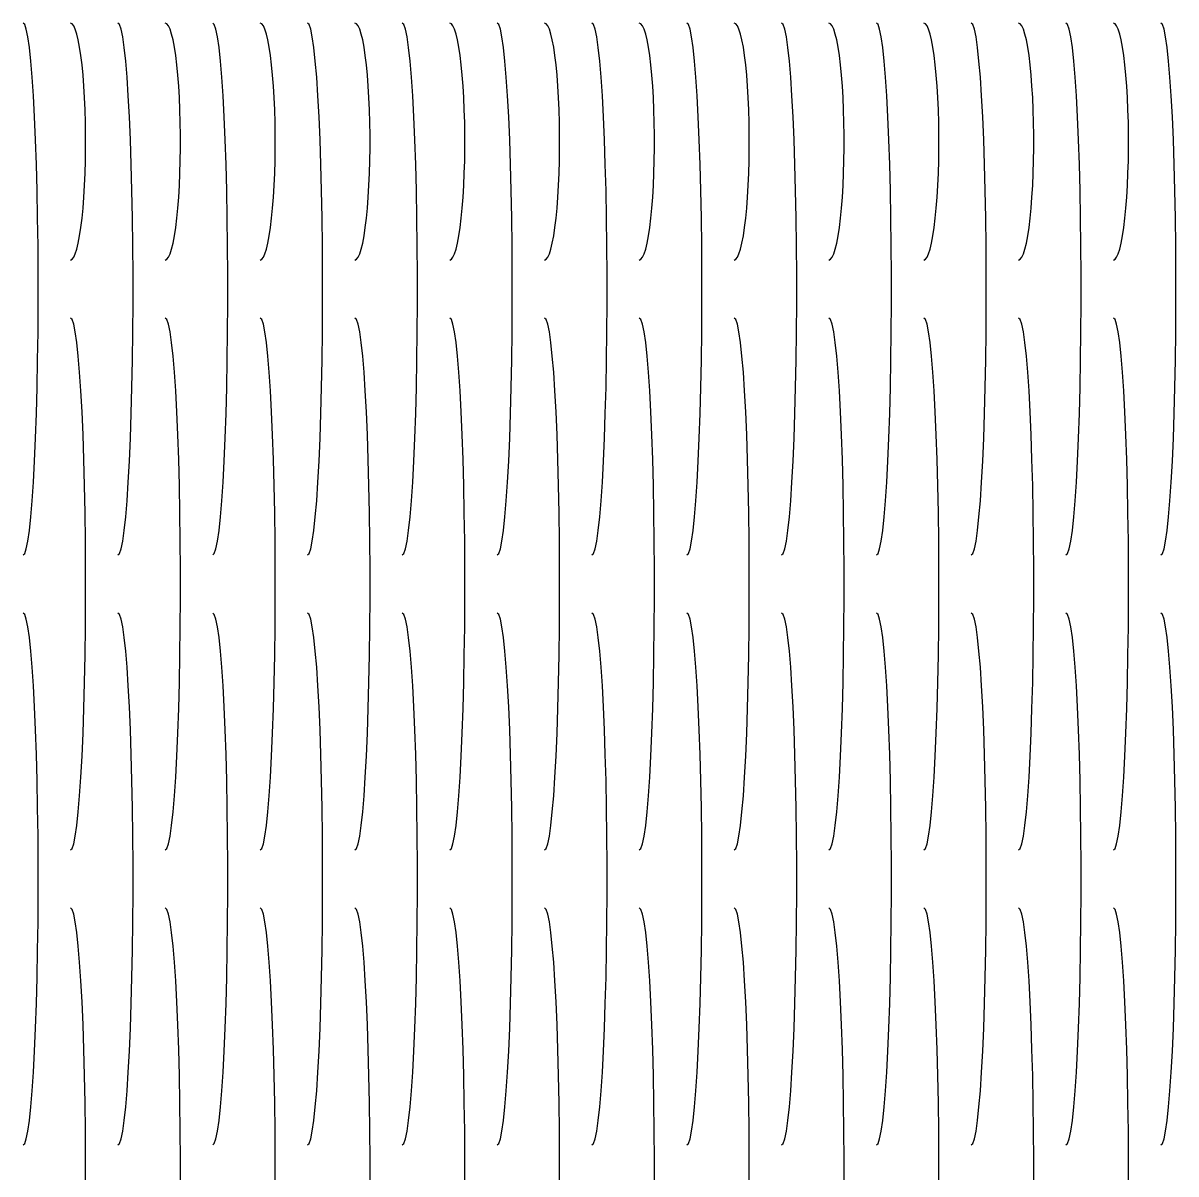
# Model space of a CAD drawing. Header units: millimetres. Extents: x 1 to 99.6, y 2.4 to 97.6.
# Drawn here: x 0.98 to 48.65, y 50 to 97.6 of the extents above; entities that cross this region are included whole.
import ezdxf

# ---------------------------------------------------------------- set-up
doc = ezdxf.new("R2010")
doc.units = ezdxf.units.MM
doc.layers.add('CUT', color=1, linetype='Continuous')

msp = doc.modelspace()

# ---------------------------------------------------------------- linework, layer by layer
at = {"layer": 'CUT'}
for points in [[(0.98, 75.6), (1.048, 75.664), (1.115, 75.857), (1.18, 76.176), (1.243, 76.617), (1.303, 77.175), (1.36, 77.843), (1.411, 78.614), (1.458, 79.479), (1.499, 80.427), (1.534, 81.448), (1.563, 82.528), (1.584, 83.657), (1.599, 84.82), (1.606, 86.004), (1.606, 87.196), (1.599, 88.38), (1.584, 89.543), (1.563, 90.672), (1.534, 91.752), (1.499, 92.773), (1.458, 93.721), (1.411, 94.586), (1.36, 95.357), (1.303, 96.025), (1.243, 96.583), (1.18, 97.024), (1.115, 97.343), (1.048, 97.536), (0.98, 97.6)], [(2.94, 87.8), (3.008, 87.829), (3.075, 87.915), (3.14, 88.056), (3.203, 88.253), (3.263, 88.501), (3.32, 88.799), (3.371, 89.143), (3.418, 89.528), (3.459, 89.95), (3.494, 90.405), (3.523, 90.886), (3.544, 91.389), (3.559, 91.907), (3.566, 92.435), (3.566, 92.965), (3.559, 93.493), (3.544, 94.011), (3.523, 94.514), (3.494, 94.995), (3.459, 95.45), (3.418, 95.872), (3.371, 96.257), (3.32, 96.601), (3.263, 96.899), (3.203, 97.147), (3.14, 97.344), (3.075, 97.485), (3.008, 97.571), (2.94, 97.6)], [(4.9, 75.6), (4.968, 75.664), (5.035, 75.857), (5.1, 76.176), (5.163, 76.617), (5.223, 77.175), (5.28, 77.843), (5.331, 78.614), (5.378, 79.479), (5.419, 80.427), (5.454, 81.448), (5.483, 82.528), (5.504, 83.657), (5.519, 84.82), (5.526, 86.004), (5.526, 87.196), (5.519, 88.38), (5.504, 89.543), (5.483, 90.672), (5.454, 91.752), (5.419, 92.773), (5.378, 93.721), (5.331, 94.586), (5.28, 95.357), (5.223, 96.025), (5.163, 96.583), (5.1, 97.024), (5.035, 97.343), (4.968, 97.536), (4.9, 97.6)], [(6.86, 87.8), (6.928, 87.829), (6.995, 87.915), (7.06, 88.056), (7.123, 88.253), (7.183, 88.501), (7.24, 88.799), (7.291, 89.143), (7.338, 89.528), (7.379, 89.95), (7.414, 90.405), (7.443, 90.886), (7.464, 91.389), (7.479, 91.907), (7.486, 92.435), (7.486, 92.965), (7.479, 93.493), (7.464, 94.011), (7.443, 94.514), (7.414, 94.995), (7.379, 95.45), (7.338, 95.872), (7.291, 96.257), (7.24, 96.601), (7.183, 96.899), (7.123, 97.147), (7.06, 97.344), (6.995, 97.485), (6.928, 97.571), (6.86, 97.6)], [(8.82, 75.6), (8.888, 75.664), (8.955, 75.857), (9.02, 76.176), (9.083, 76.617), (9.143, 77.175), (9.2, 77.843), (9.251, 78.614), (9.298, 79.479), (9.339, 80.427), (9.374, 81.448), (9.403, 82.528), (9.424, 83.657), (9.439, 84.82), (9.446, 86.004), (9.446, 87.196), (9.439, 88.38), (9.424, 89.543), (9.403, 90.672), (9.374, 91.752), (9.339, 92.773), (9.298, 93.721), (9.251, 94.586), (9.2, 95.357), (9.143, 96.025), (9.083, 96.583), (9.02, 97.024), (8.955, 97.343), (8.888, 97.536), (8.82, 97.6)], [(10.78, 87.8), (10.848, 87.829), (10.915, 87.915), (10.98, 88.056), (11.043, 88.253), (11.103, 88.501), (11.16, 88.799), (11.211, 89.143), (11.258, 89.528), (11.299, 89.95), (11.334, 90.405), (11.363, 90.886), (11.384, 91.389), (11.399, 91.907), (11.406, 92.435), (11.406, 92.965), (11.399, 93.493), (11.384, 94.011), (11.363, 94.514), (11.334, 94.995), (11.299, 95.45), (11.258, 95.872), (11.211, 96.257), (11.16, 96.601), (11.103, 96.899), (11.043, 97.147), (10.98, 97.344), (10.915, 97.485), (10.848, 97.571), (10.78, 97.6)], [(12.74, 75.6), (12.808, 75.664), (12.875, 75.857), (12.94, 76.176), (13.003, 76.617), (13.063, 77.175), (13.12, 77.843), (13.171, 78.614), (13.218, 79.479), (13.259, 80.427), (13.294, 81.448), (13.323, 82.528), (13.344, 83.657), (13.359, 84.82), (13.366, 86.004), (13.366, 87.196), (13.359, 88.38), (13.344, 89.543), (13.323, 90.672), (13.294, 91.752), (13.259, 92.773), (13.218, 93.721), (13.171, 94.586), (13.12, 95.357), (13.063, 96.025), (13.003, 96.583), (12.94, 97.024), (12.875, 97.343), (12.808, 97.536), (12.74, 97.6)], [(14.7, 87.8), (14.768, 87.829), (14.835, 87.915), (14.9, 88.056), (14.963, 88.253), (15.023, 88.501), (15.08, 88.799), (15.131, 89.143), (15.178, 89.528), (15.219, 89.95), (15.254, 90.405), (15.283, 90.886), (15.304, 91.389), (15.319, 91.907), (15.326, 92.435), (15.326, 92.965), (15.319, 93.493), (15.304, 94.011), (15.283, 94.514), (15.254, 94.995), (15.219, 95.45), (15.178, 95.872), (15.131, 96.257), (15.08, 96.601), (15.023, 96.899), (14.963, 97.147), (14.9, 97.344), (14.835, 97.485), (14.768, 97.571), (14.7, 97.6)], [(16.66, 75.6), (16.728, 75.664), (16.795, 75.857), (16.86, 76.176), (16.923, 76.617), (16.983, 77.175), (17.04, 77.843), (17.091, 78.614), (17.138, 79.479), (17.179, 80.427), (17.214, 81.448), (17.243, 82.528), (17.264, 83.657), (17.279, 84.82), (17.286, 86.004), (17.286, 87.196), (17.279, 88.38), (17.264, 89.543), (17.243, 90.672), (17.214, 91.752), (17.179, 92.773), (17.138, 93.721), (17.091, 94.586), (17.04, 95.357), (16.983, 96.025), (16.923, 96.583), (16.86, 97.024), (16.795, 97.343), (16.728, 97.536), (16.66, 97.6)], [(18.62, 87.8), (18.688, 87.829), (18.755, 87.915), (18.82, 88.056), (18.883, 88.253), (18.943, 88.501), (19, 88.799), (19.051, 89.143), (19.098, 89.528), (19.139, 89.95), (19.174, 90.405), (19.203, 90.886), (19.224, 91.389), (19.239, 91.907), (19.246, 92.435), (19.246, 92.965), (19.239, 93.493), (19.224, 94.011), (19.203, 94.514), (19.174, 94.995), (19.139, 95.45), (19.098, 95.872), (19.051, 96.257), (19, 96.601), (18.943, 96.899), (18.883, 97.147), (18.82, 97.344), (18.755, 97.485), (18.688, 97.571), (18.62, 97.6)], [(20.58, 75.6), (20.648, 75.664), (20.715, 75.857), (20.78, 76.176), (20.843, 76.617), (20.903, 77.175), (20.96, 77.843), (21.011, 78.614), (21.058, 79.479), (21.099, 80.427), (21.134, 81.448), (21.163, 82.528), (21.184, 83.657), (21.199, 84.82), (21.206, 86.004), (21.206, 87.196), (21.199, 88.38), (21.184, 89.543), (21.163, 90.672), (21.134, 91.752), (21.099, 92.773), (21.058, 93.721), (21.011, 94.586), (20.96, 95.357), (20.903, 96.025), (20.843, 96.583), (20.78, 97.024), (20.715, 97.343), (20.648, 97.536), (20.58, 97.6)], [(22.54, 87.8), (22.608, 87.829), (22.675, 87.915), (22.74, 88.056), (22.803, 88.253), (22.863, 88.501), (22.92, 88.799), (22.971, 89.143), (23.018, 89.528), (23.059, 89.95), (23.094, 90.405), (23.123, 90.886), (23.144, 91.389), (23.159, 91.907), (23.166, 92.435), (23.166, 92.965), (23.159, 93.493), (23.144, 94.011), (23.123, 94.514), (23.094, 94.995), (23.059, 95.45), (23.018, 95.872), (22.971, 96.257), (22.92, 96.601), (22.863, 96.899), (22.803, 97.147), (22.74, 97.344), (22.675, 97.485), (22.608, 97.571), (22.54, 97.6)], [(24.5, 75.6), (24.568, 75.664), (24.635, 75.857), (24.7, 76.176), (24.763, 76.617), (24.823, 77.175), (24.88, 77.843), (24.931, 78.614), (24.978, 79.479), (25.019, 80.427), (25.054, 81.448), (25.083, 82.528), (25.104, 83.657), (25.119, 84.82), (25.126, 86.004), (25.126, 87.196), (25.119, 88.38), (25.104, 89.543), (25.083, 90.672), (25.054, 91.752), (25.019, 92.773), (24.978, 93.721), (24.931, 94.586), (24.88, 95.357), (24.823, 96.025), (24.763, 96.583), (24.7, 97.024), (24.635, 97.343), (24.568, 97.536), (24.5, 97.6)], [(26.46, 87.8), (26.528, 87.829), (26.595, 87.915), (26.66, 88.056), (26.723, 88.253), (26.783, 88.501), (26.84, 88.799), (26.891, 89.143), (26.938, 89.528), (26.979, 89.95), (27.014, 90.405), (27.043, 90.886), (27.064, 91.389), (27.079, 91.907), (27.086, 92.435), (27.086, 92.965), (27.079, 93.493), (27.064, 94.011), (27.043, 94.514), (27.014, 94.995), (26.979, 95.45), (26.938, 95.872), (26.891, 96.257), (26.84, 96.601), (26.783, 96.899), (26.723, 97.147), (26.66, 97.344), (26.595, 97.485), (26.528, 97.571), (26.46, 97.6)], [(28.42, 75.6), (28.488, 75.664), (28.555, 75.857), (28.62, 76.176), (28.683, 76.617), (28.743, 77.175), (28.8, 77.843), (28.851, 78.614), (28.898, 79.479), (28.939, 80.427), (28.974, 81.448), (29.003, 82.528), (29.024, 83.657), (29.039, 84.82), (29.046, 86.004), (29.046, 87.196), (29.039, 88.38), (29.024, 89.543), (29.003, 90.672), (28.974, 91.752), (28.939, 92.773), (28.898, 93.721), (28.851, 94.586), (28.8, 95.357), (28.743, 96.025), (28.683, 96.583), (28.62, 97.024), (28.555, 97.343), (28.488, 97.536), (28.42, 97.6)], [(30.38, 87.8), (30.448, 87.829), (30.515, 87.915), (30.58, 88.056), (30.643, 88.253), (30.703, 88.501), (30.76, 88.799), (30.811, 89.143), (30.858, 89.528), (30.899, 89.95), (30.934, 90.405), (30.963, 90.886), (30.984, 91.389), (30.999, 91.907), (31.006, 92.435), (31.006, 92.965), (30.999, 93.493), (30.984, 94.011), (30.963, 94.514), (30.934, 94.995), (30.899, 95.45), (30.858, 95.872), (30.811, 96.257), (30.76, 96.601), (30.703, 96.899), (30.643, 97.147), (30.58, 97.344), (30.515, 97.485), (30.448, 97.571), (30.38, 97.6)], [(32.34, 75.6), (32.408, 75.664), (32.475, 75.857), (32.54, 76.176), (32.603, 76.617), (32.663, 77.175), (32.72, 77.843), (32.771, 78.614), (32.818, 79.479), (32.859, 80.427), (32.894, 81.448), (32.923, 82.528), (32.944, 83.657), (32.959, 84.82), (32.966, 86.004), (32.966, 87.196), (32.959, 88.38), (32.944, 89.543), (32.923, 90.672), (32.894, 91.752), (32.859, 92.773), (32.818, 93.721), (32.771, 94.586), (32.72, 95.357), (32.663, 96.025), (32.603, 96.583), (32.54, 97.024), (32.475, 97.343), (32.408, 97.536), (32.34, 97.6)], [(34.3, 87.8), (34.368, 87.829), (34.435, 87.915), (34.5, 88.056), (34.563, 88.253), (34.623, 88.501), (34.68, 88.799), (34.731, 89.143), (34.778, 89.528), (34.819, 89.95), (34.854, 90.405), (34.883, 90.886), (34.904, 91.389), (34.919, 91.907), (34.926, 92.435), (34.926, 92.965), (34.919, 93.493), (34.904, 94.011), (34.883, 94.514), (34.854, 94.995), (34.819, 95.45), (34.778, 95.872), (34.731, 96.257), (34.68, 96.601), (34.623, 96.899), (34.563, 97.147), (34.5, 97.344), (34.435, 97.485), (34.368, 97.571), (34.3, 97.6)], [(36.26, 75.6), (36.328, 75.664), (36.395, 75.857), (36.46, 76.176), (36.523, 76.617), (36.583, 77.175), (36.64, 77.843), (36.691, 78.614), (36.738, 79.479), (36.779, 80.427), (36.814, 81.448), (36.843, 82.528), (36.864, 83.657), (36.879, 84.82), (36.886, 86.004), (36.886, 87.196), (36.879, 88.38), (36.864, 89.543), (36.843, 90.672), (36.814, 91.752), (36.779, 92.773), (36.738, 93.721), (36.691, 94.586), (36.64, 95.357), (36.583, 96.025), (36.523, 96.583), (36.46, 97.024), (36.395, 97.343), (36.328, 97.536), (36.26, 97.6)], [(38.22, 87.8), (38.288, 87.829), (38.355, 87.915), (38.42, 88.056), (38.483, 88.253), (38.543, 88.501), (38.6, 88.799), (38.651, 89.143), (38.698, 89.528), (38.739, 89.95), (38.774, 90.405), (38.803, 90.886), (38.824, 91.389), (38.839, 91.907), (38.846, 92.435), (38.846, 92.965), (38.839, 93.493), (38.824, 94.011), (38.803, 94.514), (38.774, 94.995), (38.739, 95.45), (38.698, 95.872), (38.651, 96.257), (38.6, 96.601), (38.543, 96.899), (38.483, 97.147), (38.42, 97.344), (38.355, 97.485), (38.288, 97.571), (38.22, 97.6)], [(40.18, 75.6), (40.248, 75.664), (40.315, 75.857), (40.38, 76.176), (40.443, 76.617), (40.503, 77.175), (40.56, 77.843), (40.611, 78.614), (40.658, 79.479), (40.699, 80.427), (40.734, 81.448), (40.763, 82.528), (40.784, 83.657), (40.799, 84.82), (40.806, 86.004), (40.806, 87.196), (40.799, 88.38), (40.784, 89.543), (40.763, 90.672), (40.734, 91.752), (40.699, 92.773), (40.658, 93.721), (40.611, 94.586), (40.56, 95.357), (40.503, 96.025), (40.443, 96.583), (40.38, 97.024), (40.315, 97.343), (40.248, 97.536), (40.18, 97.6)], [(42.14, 87.8), (42.208, 87.829), (42.275, 87.915), (42.34, 88.056), (42.403, 88.253), (42.463, 88.501), (42.52, 88.799), (42.571, 89.143), (42.618, 89.528), (42.659, 89.95), (42.694, 90.405), (42.723, 90.886), (42.744, 91.389), (42.759, 91.907), (42.766, 92.435), (42.766, 92.965), (42.759, 93.493), (42.744, 94.011), (42.723, 94.514), (42.694, 94.995), (42.659, 95.45), (42.618, 95.872), (42.571, 96.257), (42.52, 96.601), (42.463, 96.899), (42.403, 97.147), (42.34, 97.344), (42.275, 97.485), (42.208, 97.571), (42.14, 97.6)], [(44.1, 75.6), (44.168, 75.664), (44.235, 75.857), (44.3, 76.176), (44.363, 76.617), (44.423, 77.175), (44.48, 77.843), (44.531, 78.614), (44.578, 79.479), (44.619, 80.427), (44.654, 81.448), (44.683, 82.528), (44.704, 83.657), (44.719, 84.82), (44.726, 86.004), (44.726, 87.196), (44.719, 88.38), (44.704, 89.543), (44.683, 90.672), (44.654, 91.752), (44.619, 92.773), (44.578, 93.721), (44.531, 94.586), (44.48, 95.357), (44.423, 96.025), (44.363, 96.583), (44.3, 97.024), (44.235, 97.343), (44.168, 97.536), (44.1, 97.6)], [(46.06, 87.8), (46.128, 87.829), (46.195, 87.915), (46.26, 88.056), (46.323, 88.253), (46.383, 88.501), (46.44, 88.799), (46.491, 89.143), (46.538, 89.528), (46.579, 89.95), (46.614, 90.405), (46.643, 90.886), (46.664, 91.389), (46.679, 91.907), (46.686, 92.435), (46.686, 92.965), (46.679, 93.493), (46.664, 94.011), (46.643, 94.514), (46.614, 94.995), (46.579, 95.45), (46.538, 95.872), (46.491, 96.257), (46.44, 96.601), (46.383, 96.899), (46.323, 97.147), (46.26, 97.344), (46.195, 97.485), (46.128, 97.571), (46.06, 97.6)], [(48.02, 75.6), (48.088, 75.664), (48.155, 75.857), (48.22, 76.176), (48.283, 76.617), (48.343, 77.175), (48.4, 77.843), (48.451, 78.614), (48.498, 79.479), (48.539, 80.427), (48.574, 81.448), (48.603, 82.528), (48.624, 83.657), (48.639, 84.82), (48.646, 86.004), (48.646, 87.196), (48.639, 88.38), (48.624, 89.543), (48.603, 90.672), (48.574, 91.752), (48.539, 92.773), (48.498, 93.721), (48.451, 94.586), (48.4, 95.357), (48.343, 96.025), (48.283, 96.583), (48.22, 97.024), (48.155, 97.343), (48.088, 97.536), (48.02, 97.6)], [(2.94, 63.4), (3.008, 63.464), (3.075, 63.657), (3.14, 63.976), (3.203, 64.417), (3.263, 64.975), (3.32, 65.643), (3.371, 66.414), (3.418, 67.279), (3.459, 68.227), (3.494, 69.248), (3.523, 70.328), (3.544, 71.457), (3.559, 72.62), (3.566, 73.804), (3.566, 74.996), (3.559, 76.18), (3.544, 77.343), (3.523, 78.472), (3.494, 79.552), (3.459, 80.573), (3.418, 81.521), (3.371, 82.386), (3.32, 83.157), (3.263, 83.825), (3.203, 84.383), (3.14, 84.824), (3.075, 85.143), (3.008, 85.336), (2.94, 85.4)], [(6.86, 63.4), (6.928, 63.464), (6.995, 63.657), (7.06, 63.976), (7.123, 64.417), (7.183, 64.975), (7.24, 65.643), (7.291, 66.414), (7.338, 67.279), (7.379, 68.227), (7.414, 69.248), (7.443, 70.328), (7.464, 71.457), (7.479, 72.62), (7.486, 73.804), (7.486, 74.996), (7.479, 76.18), (7.464, 77.343), (7.443, 78.472), (7.414, 79.552), (7.379, 80.573), (7.338, 81.521), (7.291, 82.386), (7.24, 83.157), (7.183, 83.825), (7.123, 84.383), (7.06, 84.824), (6.995, 85.143), (6.928, 85.336), (6.86, 85.4)], [(10.78, 63.4), (10.848, 63.464), (10.915, 63.657), (10.98, 63.976), (11.043, 64.417), (11.103, 64.975), (11.16, 65.643), (11.211, 66.414), (11.258, 67.279), (11.299, 68.227), (11.334, 69.248), (11.363, 70.328), (11.384, 71.457), (11.399, 72.62), (11.406, 73.804), (11.406, 74.996), (11.399, 76.18), (11.384, 77.343), (11.363, 78.472), (11.334, 79.552), (11.299, 80.573), (11.258, 81.521), (11.211, 82.386), (11.16, 83.157), (11.103, 83.825), (11.043, 84.383), (10.98, 84.824), (10.915, 85.143), (10.848, 85.336), (10.78, 85.4)], [(14.7, 63.4), (14.768, 63.464), (14.835, 63.657), (14.9, 63.976), (14.963, 64.417), (15.023, 64.975), (15.08, 65.643), (15.131, 66.414), (15.178, 67.279), (15.219, 68.227), (15.254, 69.248), (15.283, 70.328), (15.304, 71.457), (15.319, 72.62), (15.326, 73.804), (15.326, 74.996), (15.319, 76.18), (15.304, 77.343), (15.283, 78.472), (15.254, 79.552), (15.219, 80.573), (15.178, 81.521), (15.131, 82.386), (15.08, 83.157), (15.023, 83.825), (14.963, 84.383), (14.9, 84.824), (14.835, 85.143), (14.768, 85.336), (14.7, 85.4)], [(18.62, 63.4), (18.688, 63.464), (18.755, 63.657), (18.82, 63.976), (18.883, 64.417), (18.943, 64.975), (19, 65.643), (19.051, 66.414), (19.098, 67.279), (19.139, 68.227), (19.174, 69.248), (19.203, 70.328), (19.224, 71.457), (19.239, 72.62), (19.246, 73.804), (19.246, 74.996), (19.239, 76.18), (19.224, 77.343), (19.203, 78.472), (19.174, 79.552), (19.139, 80.573), (19.098, 81.521), (19.051, 82.386), (19, 83.157), (18.943, 83.825), (18.883, 84.383), (18.82, 84.824), (18.755, 85.143), (18.688, 85.336), (18.62, 85.4)], [(22.54, 63.4), (22.608, 63.464), (22.675, 63.657), (22.74, 63.976), (22.803, 64.417), (22.863, 64.975), (22.92, 65.643), (22.971, 66.414), (23.018, 67.279), (23.059, 68.227), (23.094, 69.248), (23.123, 70.328), (23.144, 71.457), (23.159, 72.62), (23.166, 73.804), (23.166, 74.996), (23.159, 76.18), (23.144, 77.343), (23.123, 78.472), (23.094, 79.552), (23.059, 80.573), (23.018, 81.521), (22.971, 82.386), (22.92, 83.157), (22.863, 83.825), (22.803, 84.383), (22.74, 84.824), (22.675, 85.143), (22.608, 85.336), (22.54, 85.4)], [(26.46, 63.4), (26.528, 63.464), (26.595, 63.657), (26.66, 63.976), (26.723, 64.417), (26.783, 64.975), (26.84, 65.643), (26.891, 66.414), (26.938, 67.279), (26.979, 68.227), (27.014, 69.248), (27.043, 70.328), (27.064, 71.457), (27.079, 72.62), (27.086, 73.804), (27.086, 74.996), (27.079, 76.18), (27.064, 77.343), (27.043, 78.472), (27.014, 79.552), (26.979, 80.573), (26.938, 81.521), (26.891, 82.386), (26.84, 83.157), (26.783, 83.825), (26.723, 84.383), (26.66, 84.824), (26.595, 85.143), (26.528, 85.336), (26.46, 85.4)], [(30.38, 63.4), (30.448, 63.464), (30.515, 63.657), (30.58, 63.976), (30.643, 64.417), (30.703, 64.975), (30.76, 65.643), (30.811, 66.414), (30.858, 67.279), (30.899, 68.227), (30.934, 69.248), (30.963, 70.328), (30.984, 71.457), (30.999, 72.62), (31.006, 73.804), (31.006, 74.996), (30.999, 76.18), (30.984, 77.343), (30.963, 78.472), (30.934, 79.552), (30.899, 80.573), (30.858, 81.521), (30.811, 82.386), (30.76, 83.157), (30.703, 83.825), (30.643, 84.383), (30.58, 84.824), (30.515, 85.143), (30.448, 85.336), (30.38, 85.4)], [(34.3, 63.4), (34.368, 63.464), (34.435, 63.657), (34.5, 63.976), (34.563, 64.417), (34.623, 64.975), (34.68, 65.643), (34.731, 66.414), (34.778, 67.279), (34.819, 68.227), (34.854, 69.248), (34.883, 70.328), (34.904, 71.457), (34.919, 72.62), (34.926, 73.804), (34.926, 74.996), (34.919, 76.18), (34.904, 77.343), (34.883, 78.472), (34.854, 79.552), (34.819, 80.573), (34.778, 81.521), (34.731, 82.386), (34.68, 83.157), (34.623, 83.825), (34.563, 84.383), (34.5, 84.824), (34.435, 85.143), (34.368, 85.336), (34.3, 85.4)], [(38.22, 63.4), (38.288, 63.464), (38.355, 63.657), (38.42, 63.976), (38.483, 64.417), (38.543, 64.975), (38.6, 65.643), (38.651, 66.414), (38.698, 67.279), (38.739, 68.227), (38.774, 69.248), (38.803, 70.328), (38.824, 71.457), (38.839, 72.62), (38.846, 73.804), (38.846, 74.996), (38.839, 76.18), (38.824, 77.343), (38.803, 78.472), (38.774, 79.552), (38.739, 80.573), (38.698, 81.521), (38.651, 82.386), (38.6, 83.157), (38.543, 83.825), (38.483, 84.383), (38.42, 84.824), (38.355, 85.143), (38.288, 85.336), (38.22, 85.4)], [(42.14, 63.4), (42.208, 63.464), (42.275, 63.657), (42.34, 63.976), (42.403, 64.417), (42.463, 64.975), (42.52, 65.643), (42.571, 66.414), (42.618, 67.279), (42.659, 68.227), (42.694, 69.248), (42.723, 70.328), (42.744, 71.457), (42.759, 72.62), (42.766, 73.804), (42.766, 74.996), (42.759, 76.18), (42.744, 77.343), (42.723, 78.472), (42.694, 79.552), (42.659, 80.573), (42.618, 81.521), (42.571, 82.386), (42.52, 83.157), (42.463, 83.825), (42.403, 84.383), (42.34, 84.824), (42.275, 85.143), (42.208, 85.336), (42.14, 85.4)], [(46.06, 63.4), (46.128, 63.464), (46.195, 63.657), (46.26, 63.976), (46.323, 64.417), (46.383, 64.975), (46.44, 65.643), (46.491, 66.414), (46.538, 67.279), (46.579, 68.227), (46.614, 69.248), (46.643, 70.328), (46.664, 71.457), (46.679, 72.62), (46.686, 73.804), (46.686, 74.996), (46.679, 76.18), (46.664, 77.343), (46.643, 78.472), (46.614, 79.552), (46.579, 80.573), (46.538, 81.521), (46.491, 82.386), (46.44, 83.157), (46.383, 83.825), (46.323, 84.383), (46.26, 84.824), (46.195, 85.143), (46.128, 85.336), (46.06, 85.4)], [(0.98, 51.2), (1.048, 51.264), (1.115, 51.457), (1.18, 51.776), (1.243, 52.217), (1.303, 52.775), (1.36, 53.443), (1.411, 54.214), (1.458, 55.079), (1.499, 56.027), (1.534, 57.048), (1.563, 58.128), (1.584, 59.257), (1.599, 60.42), (1.606, 61.604), (1.606, 62.796), (1.599, 63.98), (1.584, 65.143), (1.563, 66.272), (1.534, 67.352), (1.499, 68.373), (1.458, 69.321), (1.411, 70.186), (1.36, 70.957), (1.303, 71.625), (1.243, 72.183), (1.18, 72.624), (1.115, 72.943), (1.048, 73.136), (0.98, 73.2)], [(4.9, 51.2), (4.968, 51.264), (5.035, 51.457), (5.1, 51.776), (5.163, 52.217), (5.223, 52.775), (5.28, 53.443), (5.331, 54.214), (5.378, 55.079), (5.419, 56.027), (5.454, 57.048), (5.483, 58.128), (5.504, 59.257), (5.519, 60.42), (5.526, 61.604), (5.526, 62.796), (5.519, 63.98), (5.504, 65.143), (5.483, 66.272), (5.454, 67.352), (5.419, 68.373), (5.378, 69.321), (5.331, 70.186), (5.28, 70.957), (5.223, 71.625), (5.163, 72.183), (5.1, 72.624), (5.035, 72.943), (4.968, 73.136), (4.9, 73.2)], [(8.82, 51.2), (8.888, 51.264), (8.955, 51.457), (9.02, 51.776), (9.083, 52.217), (9.143, 52.775), (9.2, 53.443), (9.251, 54.214), (9.298, 55.079), (9.339, 56.027), (9.374, 57.048), (9.403, 58.128), (9.424, 59.257), (9.439, 60.42), (9.446, 61.604), (9.446, 62.796), (9.439, 63.98), (9.424, 65.143), (9.403, 66.272), (9.374, 67.352), (9.339, 68.373), (9.298, 69.321), (9.251, 70.186), (9.2, 70.957), (9.143, 71.625), (9.083, 72.183), (9.02, 72.624), (8.955, 72.943), (8.888, 73.136), (8.82, 73.2)], [(12.74, 51.2), (12.808, 51.264), (12.875, 51.457), (12.94, 51.776), (13.003, 52.217), (13.063, 52.775), (13.12, 53.443), (13.171, 54.214), (13.218, 55.079), (13.259, 56.027), (13.294, 57.048), (13.323, 58.128), (13.344, 59.257), (13.359, 60.42), (13.366, 61.604), (13.366, 62.796), (13.359, 63.98), (13.344, 65.143), (13.323, 66.272), (13.294, 67.352), (13.259, 68.373), (13.218, 69.321), (13.171, 70.186), (13.12, 70.957), (13.063, 71.625), (13.003, 72.183), (12.94, 72.624), (12.875, 72.943), (12.808, 73.136), (12.74, 73.2)], [(16.66, 51.2), (16.728, 51.264), (16.795, 51.457), (16.86, 51.776), (16.923, 52.217), (16.983, 52.775), (17.04, 53.443), (17.091, 54.214), (17.138, 55.079), (17.179, 56.027), (17.214, 57.048), (17.243, 58.128), (17.264, 59.257), (17.279, 60.42), (17.286, 61.604), (17.286, 62.796), (17.279, 63.98), (17.264, 65.143), (17.243, 66.272), (17.214, 67.352), (17.179, 68.373), (17.138, 69.321), (17.091, 70.186), (17.04, 70.957), (16.983, 71.625), (16.923, 72.183), (16.86, 72.624), (16.795, 72.943), (16.728, 73.136), (16.66, 73.2)], [(20.58, 51.2), (20.648, 51.264), (20.715, 51.457), (20.78, 51.776), (20.843, 52.217), (20.903, 52.775), (20.96, 53.443), (21.011, 54.214), (21.058, 55.079), (21.099, 56.027), (21.134, 57.048), (21.163, 58.128), (21.184, 59.257), (21.199, 60.42), (21.206, 61.604), (21.206, 62.796), (21.199, 63.98), (21.184, 65.143), (21.163, 66.272), (21.134, 67.352), (21.099, 68.373), (21.058, 69.321), (21.011, 70.186), (20.96, 70.957), (20.903, 71.625), (20.843, 72.183), (20.78, 72.624), (20.715, 72.943), (20.648, 73.136), (20.58, 73.2)], [(24.5, 51.2), (24.568, 51.264), (24.635, 51.457), (24.7, 51.776), (24.763, 52.217), (24.823, 52.775), (24.88, 53.443), (24.931, 54.214), (24.978, 55.079), (25.019, 56.027), (25.054, 57.048), (25.083, 58.128), (25.104, 59.257), (25.119, 60.42), (25.126, 61.604), (25.126, 62.796), (25.119, 63.98), (25.104, 65.143), (25.083, 66.272), (25.054, 67.352), (25.019, 68.373), (24.978, 69.321), (24.931, 70.186), (24.88, 70.957), (24.823, 71.625), (24.763, 72.183), (24.7, 72.624), (24.635, 72.943), (24.568, 73.136), (24.5, 73.2)], [(28.42, 51.2), (28.488, 51.264), (28.555, 51.457), (28.62, 51.776), (28.683, 52.217), (28.743, 52.775), (28.8, 53.443), (28.851, 54.214), (28.898, 55.079), (28.939, 56.027), (28.974, 57.048), (29.003, 58.128), (29.024, 59.257), (29.039, 60.42), (29.046, 61.604), (29.046, 62.796), (29.039, 63.98), (29.024, 65.143), (29.003, 66.272), (28.974, 67.352), (28.939, 68.373), (28.898, 69.321), (28.851, 70.186), (28.8, 70.957), (28.743, 71.625), (28.683, 72.183), (28.62, 72.624), (28.555, 72.943), (28.488, 73.136), (28.42, 73.2)], [(32.34, 51.2), (32.408, 51.264), (32.475, 51.457), (32.54, 51.776), (32.603, 52.217), (32.663, 52.775), (32.72, 53.443), (32.771, 54.214), (32.818, 55.079), (32.859, 56.027), (32.894, 57.048), (32.923, 58.128), (32.944, 59.257), (32.959, 60.42), (32.966, 61.604), (32.966, 62.796), (32.959, 63.98), (32.944, 65.143), (32.923, 66.272), (32.894, 67.352), (32.859, 68.373), (32.818, 69.321), (32.771, 70.186), (32.72, 70.957), (32.663, 71.625), (32.603, 72.183), (32.54, 72.624), (32.475, 72.943), (32.408, 73.136), (32.34, 73.2)], [(36.26, 51.2), (36.328, 51.264), (36.395, 51.457), (36.46, 51.776), (36.523, 52.217), (36.583, 52.775), (36.64, 53.443), (36.691, 54.214), (36.738, 55.079), (36.779, 56.027), (36.814, 57.048), (36.843, 58.128), (36.864, 59.257), (36.879, 60.42), (36.886, 61.604), (36.886, 62.796), (36.879, 63.98), (36.864, 65.143), (36.843, 66.272), (36.814, 67.352), (36.779, 68.373), (36.738, 69.321), (36.691, 70.186), (36.64, 70.957), (36.583, 71.625), (36.523, 72.183), (36.46, 72.624), (36.395, 72.943), (36.328, 73.136), (36.26, 73.2)], [(40.18, 51.2), (40.248, 51.264), (40.315, 51.457), (40.38, 51.776), (40.443, 52.217), (40.503, 52.775), (40.56, 53.443), (40.611, 54.214), (40.658, 55.079), (40.699, 56.027), (40.734, 57.048), (40.763, 58.128), (40.784, 59.257), (40.799, 60.42), (40.806, 61.604), (40.806, 62.796), (40.799, 63.98), (40.784, 65.143), (40.763, 66.272), (40.734, 67.352), (40.699, 68.373), (40.658, 69.321), (40.611, 70.186), (40.56, 70.957), (40.503, 71.625), (40.443, 72.183), (40.38, 72.624), (40.315, 72.943), (40.248, 73.136), (40.18, 73.2)], [(44.1, 51.2), (44.168, 51.264), (44.235, 51.457), (44.3, 51.776), (44.363, 52.217), (44.423, 52.775), (44.48, 53.443), (44.531, 54.214), (44.578, 55.079), (44.619, 56.027), (44.654, 57.048), (44.683, 58.128), (44.704, 59.257), (44.719, 60.42), (44.726, 61.604), (44.726, 62.796), (44.719, 63.98), (44.704, 65.143), (44.683, 66.272), (44.654, 67.352), (44.619, 68.373), (44.578, 69.321), (44.531, 70.186), (44.48, 70.957), (44.423, 71.625), (44.363, 72.183), (44.3, 72.624), (44.235, 72.943), (44.168, 73.136), (44.1, 73.2)], [(48.02, 51.2), (48.088, 51.264), (48.155, 51.457), (48.22, 51.776), (48.283, 52.217), (48.343, 52.775), (48.4, 53.443), (48.451, 54.214), (48.498, 55.079), (48.539, 56.027), (48.574, 57.048), (48.603, 58.128), (48.624, 59.257), (48.639, 60.42), (48.646, 61.604), (48.646, 62.796), (48.639, 63.98), (48.624, 65.143), (48.603, 66.272), (48.574, 67.352), (48.539, 68.373), (48.498, 69.321), (48.451, 70.186), (48.4, 70.957), (48.343, 71.625), (48.283, 72.183), (48.22, 72.624), (48.155, 72.943), (48.088, 73.136), (48.02, 73.2)], [(3.566, 49.404), (3.566, 50.596), (3.559, 51.78), (3.544, 52.943), (3.523, 54.072), (3.494, 55.152), (3.459, 56.173), (3.418, 57.121), (3.371, 57.986), (3.32, 58.757), (3.263, 59.425), (3.203, 59.983), (3.14, 60.424), (3.075, 60.743), (3.008, 60.936), (2.94, 61)], [(7.486, 49.404), (7.486, 50.596), (7.479, 51.78), (7.464, 52.943), (7.443, 54.072), (7.414, 55.152), (7.379, 56.173), (7.338, 57.121), (7.291, 57.986), (7.24, 58.757), (7.183, 59.425), (7.123, 59.983), (7.06, 60.424), (6.995, 60.743), (6.928, 60.936), (6.86, 61)], [(11.406, 49.404), (11.406, 50.596), (11.399, 51.78), (11.384, 52.943), (11.363, 54.072), (11.334, 55.152), (11.299, 56.173), (11.258, 57.121), (11.211, 57.986), (11.16, 58.757), (11.103, 59.425), (11.043, 59.983), (10.98, 60.424), (10.915, 60.743), (10.848, 60.936), (10.78, 61)], [(15.326, 49.404), (15.326, 50.596), (15.319, 51.78), (15.304, 52.943), (15.283, 54.072), (15.254, 55.152), (15.219, 56.173), (15.178, 57.121), (15.131, 57.986), (15.08, 58.757), (15.023, 59.425), (14.963, 59.983), (14.9, 60.424), (14.835, 60.743), (14.768, 60.936), (14.7, 61)], [(19.246, 49.404), (19.246, 50.596), (19.239, 51.78), (19.224, 52.943), (19.203, 54.072), (19.174, 55.152), (19.139, 56.173), (19.098, 57.121), (19.051, 57.986), (19, 58.757), (18.943, 59.425), (18.883, 59.983), (18.82, 60.424), (18.755, 60.743), (18.688, 60.936), (18.62, 61)], [(23.166, 49.404), (23.166, 50.596), (23.159, 51.78), (23.144, 52.943), (23.123, 54.072), (23.094, 55.152), (23.059, 56.173), (23.018, 57.121), (22.971, 57.986), (22.92, 58.757), (22.863, 59.425), (22.803, 59.983), (22.74, 60.424), (22.675, 60.743), (22.608, 60.936), (22.54, 61)], [(27.086, 49.404), (27.086, 50.596), (27.079, 51.78), (27.064, 52.943), (27.043, 54.072), (27.014, 55.152), (26.979, 56.173), (26.938, 57.121), (26.891, 57.986), (26.84, 58.757), (26.783, 59.425), (26.723, 59.983), (26.66, 60.424), (26.595, 60.743), (26.528, 60.936), (26.46, 61)], [(31.006, 49.404), (31.006, 50.596), (30.999, 51.78), (30.984, 52.943), (30.963, 54.072), (30.934, 55.152), (30.899, 56.173), (30.858, 57.121), (30.811, 57.986), (30.76, 58.757), (30.703, 59.425), (30.643, 59.983), (30.58, 60.424), (30.515, 60.743), (30.448, 60.936), (30.38, 61)], [(34.926, 49.404), (34.926, 50.596), (34.919, 51.78), (34.904, 52.943), (34.883, 54.072), (34.854, 55.152), (34.819, 56.173), (34.778, 57.121), (34.731, 57.986), (34.68, 58.757), (34.623, 59.425), (34.563, 59.983), (34.5, 60.424), (34.435, 60.743), (34.368, 60.936), (34.3, 61)], [(38.846, 49.404), (38.846, 50.596), (38.839, 51.78), (38.824, 52.943), (38.803, 54.072), (38.774, 55.152), (38.739, 56.173), (38.698, 57.121), (38.651, 57.986), (38.6, 58.757), (38.543, 59.425), (38.483, 59.983), (38.42, 60.424), (38.355, 60.743), (38.288, 60.936), (38.22, 61)], [(42.766, 49.404), (42.766, 50.596), (42.759, 51.78), (42.744, 52.943), (42.723, 54.072), (42.694, 55.152), (42.659, 56.173), (42.618, 57.121), (42.571, 57.986), (42.52, 58.757), (42.463, 59.425), (42.403, 59.983), (42.34, 60.424), (42.275, 60.743), (42.208, 60.936), (42.14, 61)], [(46.686, 49.404), (46.686, 50.596), (46.679, 51.78), (46.664, 52.943), (46.643, 54.072), (46.614, 55.152), (46.579, 56.173), (46.538, 57.121), (46.491, 57.986), (46.44, 58.757), (46.383, 59.425), (46.323, 59.983), (46.26, 60.424), (46.195, 60.743), (46.128, 60.936), (46.06, 61)]]:
    msp.add_lwpolyline(points, dxfattribs=at)

doc.saveas('drawing.dxf')
